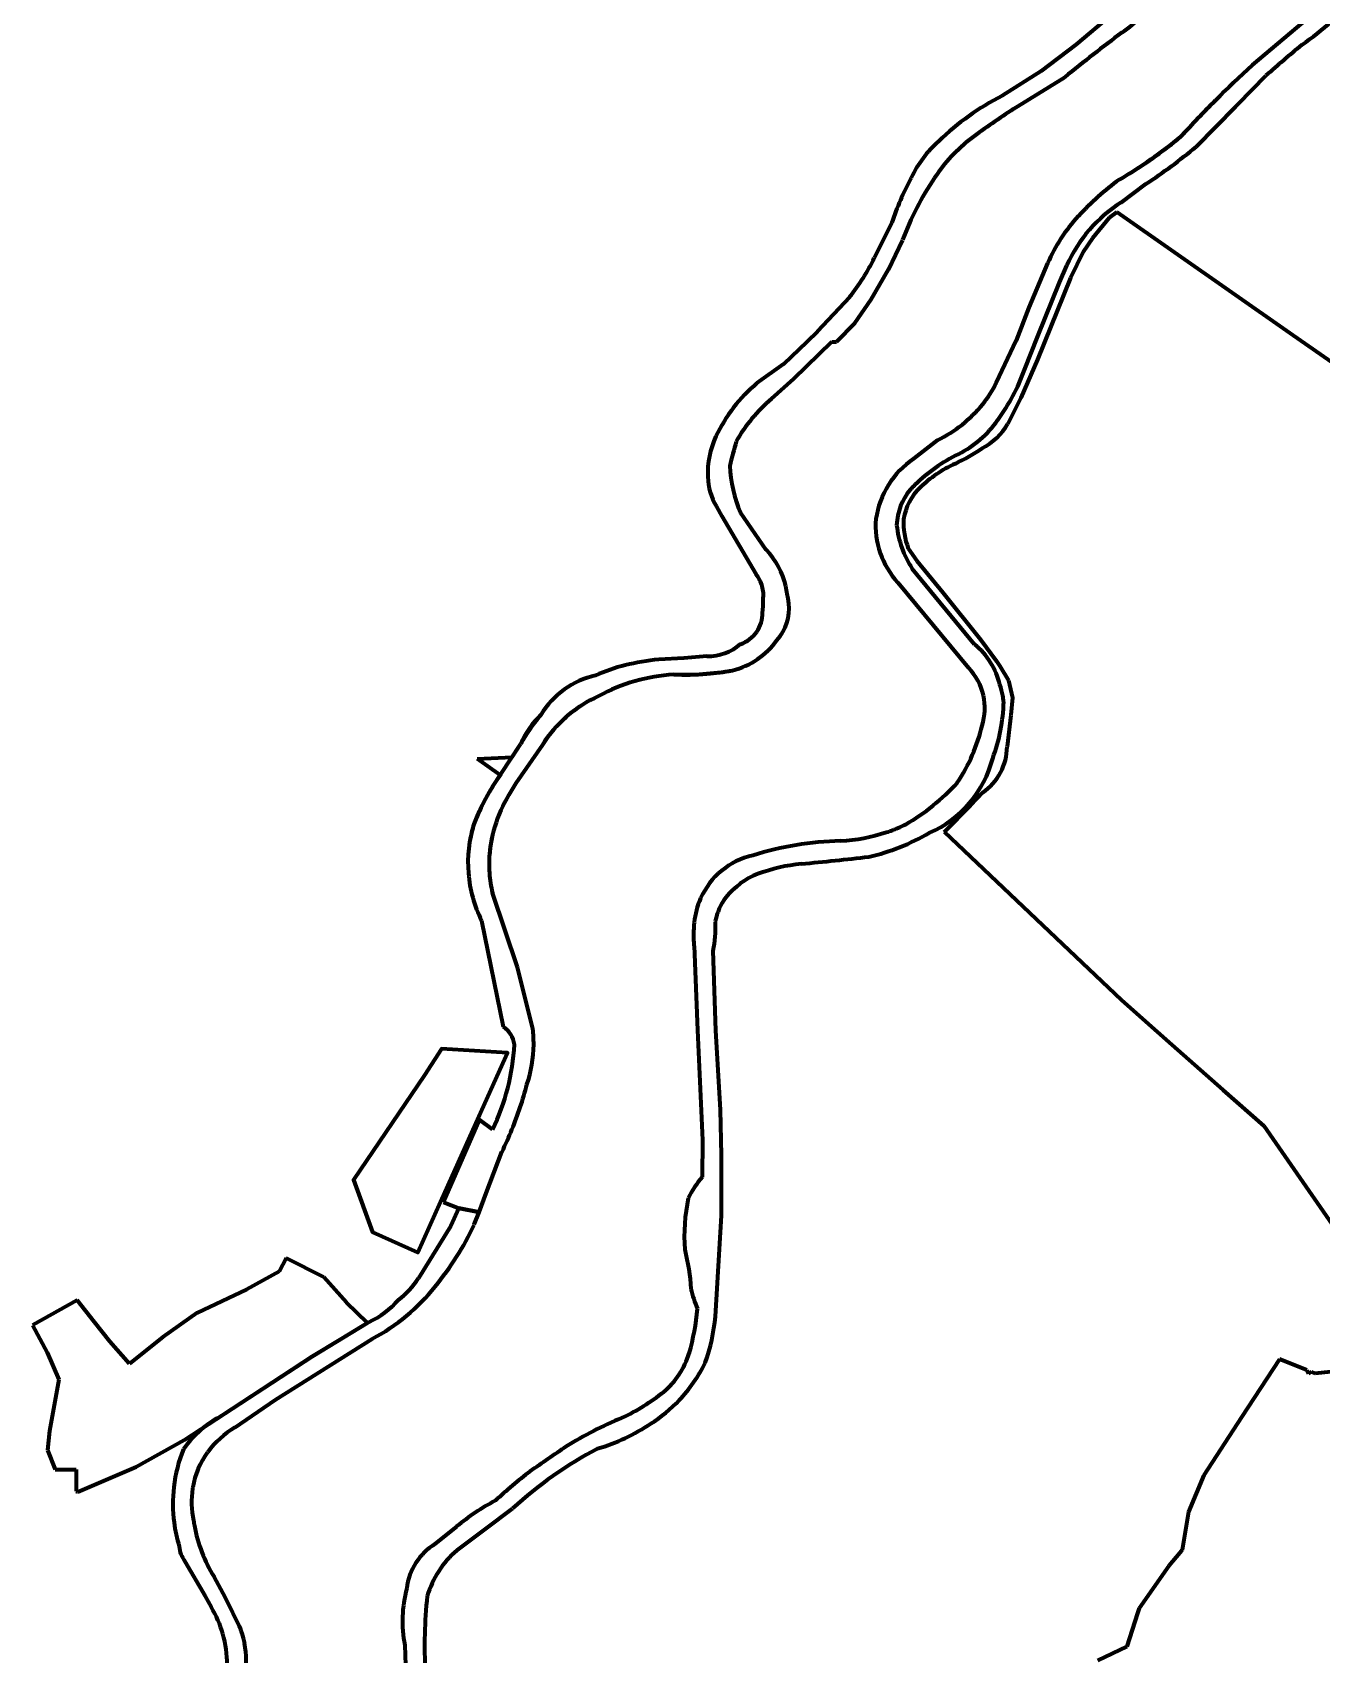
# Model space of a CAD drawing. Header units: inches. Extents: x 4096 to 6070, y 2882 to 5388.
# Drawn here: x 4318.8 to 4574.7, y 3737.5 to 4059.3 of the extents above; entities that cross this region are included whole.
import ezdxf

# ---------------------------------------------------------------- set-up
doc = ezdxf.new("R2010")
doc.units = ezdxf.units.IN
doc.header["$MEASUREMENT"] = 0
doc.linetypes.add('A_CONTINUOUS_LINE', pattern=[0])
for name, color, linetype, lineweight in [('commercial', 11, 'A_CONTINUOUS_LINE', 18), ('conservation', 92, 'Continuous', 25), ('Hatch institutional', 131, 'Continuous', 15), ('road 2', 1, 'A_CONTINUOUS_LINE', 30)]:
    doc.layers.add(name, color=color, linetype=linetype, lineweight=lineweight)

# ---------------------------------------------------------------- blocks, each defined once
blk = doc.blocks.new('commercial')
at = {"layer": 'commercial', "lineweight": 90}
for p, q in [((4369.21, 3816.09), (4367.84, 3813.47)), ((4376.66, 3812.38), (4369.21, 3816.09)), ((4367.84, 3813.47), (4361.36, 3809.9)), ((4381.18, 3807.32), (4376.66, 3812.38)), ((4361.36, 3809.9), (4351.51, 3805.26)), ((4327.74, 3807.8), (4318.85, 3802.8)), ((4331.15, 3803.42), (4327.74, 3807.8)), ((4351.51, 3805.26), (4344.71, 3800.44)), ((4385.33, 3803.27), (4381.18, 3807.32)), ((4318.85, 3802.8), (4321.74, 3797.39)), ((4334.21, 3799.57), (4331.15, 3803.42)), ((4374.39, 3796.61), (4385.33, 3803.27)), ((4338.14, 3795.13), (4334.21, 3799.57)), ((4344.71, 3800.44), (4338.14, 3795.13)), ((4321.74, 3797.39), (4324.11, 3792.04)), ((4349.02, 3780.07), (4374.39, 3796.61)), ((4374.39, 3796.61), (4374.39, 3796.61)), ((4324.11, 3792.04), (4322.26, 3781.87)), ((4322.26, 3781.87), (4321.81, 3777.99)), ((4339.43, 3774.71), (4349.02, 3780.07)), ((4321.81, 3777.99), (4323.33, 3774.21)), ((4323.33, 3774.21), (4327.53, 3774.21)), ((4327.53, 3774.21), (4327.53, 3769.88)), ((4327.84, 3769.77), (4339.43, 3774.71)), ((4327.53, 3769.88), (4327.84, 3769.77))]:
    blk.add_line(p, q, dxfattribs=at)
blk = doc.blocks.new('conservation')
at = {"layer": 'conservation', "lineweight": 90}
for p, q in [((4534.06, 4023.66), (4532.5, 4022.59)), ((4568.37, 3999.69), (4534.06, 4023.66)), ((4532.5, 4022.59), (4529.25, 4018.54)), ((4529.25, 4018.54), (4527.38, 4015.82)), ((4527.38, 4015.82), (4524.84, 4010.66)), ((4524.84, 4010.66), (4518.32, 3994.45)), ((4568.37, 3999.69), (4568.37, 3999.69)), ((4598.49, 3978.63), (4568.37, 3999.69)), ((4568.37, 3999.69), (4568.37, 3999.69)), ((4518.32, 3994.45), (4514.98, 3986.86)), ((4514.98, 3986.86), (4512.41, 3981.71)), ((4512.41, 3981.71), (4512.41, 3981.71)), ((4492.64, 3956.94), (4494.37, 3954.5)), ((4494.37, 3954.5), (4499.51, 3948.18)), ((4499.51, 3948.18), (4507, 3938.86)), ((4507, 3938.86), (4510.19, 3934.56)), ((4510.19, 3934.56), (4510.8, 3933.58)), ((4510.8, 3933.58), (4512.57, 3930.73)), ((4512.57, 3930.73), (4513.31, 3927.29)), ((4513.31, 3927.29), (4512.99, 3923.88)), ((4512.99, 3923.88), (4512.26, 3917.64)), ((4507.45, 3908.52), (4505.01, 3905.93)), ((4505.01, 3905.93), (4499.93, 3900.8)), ((4499.81, 3900.69), (4534.96, 3867.3)), ((4534.96, 3867.3), (4542.06, 3861.03)), ((4542.06, 3861.03), (4544.97, 3858.46)), ((4544.97, 3858.46), (4555.1, 3849.53)), ((4555.1, 3849.53), (4563.21, 3842.37)), ((4563.21, 3842.37), (4590.99, 3802.23))]:
    blk.add_line(p, q, dxfattribs=at)
for centre, radius, start, end in [((4501.55, 3987.95), 12.52, 297.3363, 330.107), ((4482.11, 4014.6), 45.4, 295.9231, 303.6982), ((4512.87, 3950.07), 26.08, 114.7361, 133.4242), ((4503.35, 3960.66), 11.85, 135.169, 169.6581), ((4507.35, 3962.33), 15.66, 178.3109, 200.1278), ((4501.08, 3917.7), 11.18, 304.7554, 359.6835), ((4485.41, 3917.21), 21.92, 311.0796, 311.518)]:
    blk.add_arc(centre, radius, start, end, dxfattribs=at)
blk = doc.blocks.new('road')
at = {"layer": 'road 2', "lineweight": 90}
for p, q in [((4572.2, 4062.4), (4560.88, 4052.83)), ((4528.84, 4059.35), (4525.92, 4056.92)), ((4531.36, 4061.44), (4528.84, 4059.35)), ((4525.92, 4056.92), (4519.03, 4051.65)), ((4570.75, 4056.87), (4570.75, 4056.87)), ((4519.03, 4051.65), (4511.27, 4046.77)), ((4513.53, 4044.16), (4523.72, 4050.5)), ((4523.72, 4050.5), (4523.72, 4050.5)), ((4549.77, 4036.67), (4563.64, 4050.78)), ((4549.77, 4036.67), (4557.57, 4044.6)), ((4546.76, 4038.68), (4546.76, 4038.68)), ((4497.88, 4030.5), (4497.88, 4030.5)), ((4534.94, 4025.61), (4539.83, 4029.29)), ((4539.49, 4029.04), (4539.83, 4029.29)), ((4489.41, 4021.6), (4485.92, 4014.59)), ((4488.72, 4012.34), (4491.5, 4018.16)), ((4491.5, 4018.16), (4491.5, 4018.16)), ((4485.29, 4006.33), (4488.72, 4012.34)), ((4520.31, 4013.54), (4516.57, 4004.78)), ((4522.69, 4009.7), (4524.13, 4013.12)), ((4524.13, 4013.12), (4524.13, 4013.12)), ((4518.38, 3999.07), (4522.69, 4009.7)), ((4522.69, 4009.7), (4522.69, 4009.7)), ((4481.03, 4006.85), (4474.63, 3999.99)), ((4482.04, 4001.66), (4485.29, 4006.33)), ((4516.57, 4004.78), (4514.07, 3998.2)), ((4478.42, 3997.96), (4482.04, 4001.66)), ((4472.53, 3997.96), (4467.9, 3993.49)), ((4469.96, 3990.59), (4477.49, 3997.96)), ((4474.63, 3999.99), (4472.53, 3997.96)), ((4477.49, 3997.96), (4478.42, 3997.96)), ((4514.07, 3998.2), (4510.13, 3989.85)), ((4515.73, 3992.39), (4518.38, 3999.07)), ((4467.9, 3993.49), (4462.62, 3989.73)), ((4465.51, 3986.62), (4469.96, 3990.59)), ((4469.96, 3990.59), (4469.96, 3990.59)), ((4454.61, 3965.28), (4455.63, 3963.34)), ((4455.63, 3963.34), (4462.44, 3951.77)), ((4464.46, 3956.66), (4459.34, 3964.06)), ((4490.36, 3961.58), (4490.36, 3961.58)), ((4505.83, 3937.92), (4493.45, 3952.92)), ((4493.45, 3952.92), (4493.45, 3952.92)), ((4490.59, 3950.19), (4504.58, 3933.28)), ((4463.85, 3946.82), (4463.85, 3946.82)), ((4466.59, 3938.77), (4466.59, 3938.77)), ((4436.48, 3933.77), (4436.48, 3933.77)), ((4436.48, 3933.77), (4436.48, 3933.77)), ((4448.15, 3935.15), (4443.13, 3934.92)), ((4443.13, 3934.92), (4443.13, 3934.92)), ((4452.69, 3935.57), (4448.15, 3935.15)), ((4452.69, 3935.57), (4452.69, 3935.57)), ((4457.8, 3932.75), (4457.8, 3932.75)), ((4457.8, 3932.75), (4457.8, 3932.75)), ((4457.8, 3932.75), (4457.8, 3932.75)), ((4457.8, 3932.75), (4457.8, 3932.75)), ((4457.8, 3932.75), (4457.8, 3932.75)), ((4411.81, 3912.17), (4415.74, 3918.17)), ((4414.04, 3915.57), (4415.74, 3918.17)), ((4420.06, 3918), (4414.79, 3910.37)), ((4420.06, 3918), (4414.79, 3910.37)), ((4420.06, 3918), (4420.06, 3918)), ((4420.06, 3918), (4420.06, 3918)), ((4407.09, 3915.23), (4414.04, 3915.57)), ((4411.67, 3911.97), (4407.09, 3915.23)), ((4509.41, 3915.31), (4509.41, 3915.31)), ((4414.79, 3910.37), (4413.41, 3908.07)), ((4414.79, 3910.37), (4413.41, 3908.07)), ((4406.45, 3902.24), (4406.45, 3902.24)), ((4406.45, 3902.24), (4406.45, 3902.24)), ((4409.47, 3894.96), (4409.47, 3894.96)), ((4409.47, 3894.96), (4409.47, 3894.96)), ((4461.79, 3896.04), (4461.79, 3896.04)), ((4462.78, 3892.38), (4462.78, 3892.38)), ((4410.12, 3888.62), (4410.12, 3888.62)), ((4415.11, 3873.89), (4410.12, 3888.62)), ((4410.12, 3888.62), (4410.12, 3888.62)), ((4407.99, 3883.08), (4412.29, 3862.01)), ((4450.19, 3882.75), (4450.19, 3882.75)), ((4450.19, 3882.75), (4450.19, 3882.75)), ((4450.19, 3882.75), (4450.19, 3882.75)), ((4450.14, 3878.09), (4450.86, 3861.34)), ((4454.44, 3861.31), (4453.95, 3877.14)), ((4418.16, 3861.61), (4415.11, 3873.89)), ((4450.86, 3861.34), (4451.85, 3839.52)), ((4455.41, 3845.57), (4454.44, 3861.31)), ((4454.44, 3861.31), (4454.44, 3861.31)), ((4416.97, 3850.57), (4416.97, 3850.57)), ((4407.57, 3843.58), (4400.4, 3827.23)), ((4410.16, 3841.65), (4407.57, 3843.58)), ((4455.59, 3836.53), (4455.41, 3845.57)), ((4408.88, 3829.05), (4412.03, 3837.23)), ((4412.03, 3837.23), (4412.03, 3837.23)), ((4451.85, 3839.52), (4451.78, 3832.21)), ((4455.58, 3832.21), (4455.59, 3836.53)), ((4455.57, 3824.59), (4455.58, 3832.21)), ((4400.4, 3827.23), (4403.44, 3826.07)), ((4407.47, 3825.28), (4408.88, 3829.05)), ((4403.44, 3826.07), (4401.91, 3822.52)), ((4403.44, 3826.07), (4407.47, 3825.28)), ((4407.47, 3825.28), (4403.44, 3826.07)), ((4406.53, 3822.77), (4407.47, 3825.28)), ((4454.41, 3804.55), (4455.57, 3824.59)), ((4401.91, 3822.52), (4395.49, 3812.17)), ((4406.53, 3822.77), (4406.53, 3822.77)), ((4385.63, 3803.45), (4380.15, 3800.12)), ((4366.99, 3788), (4386.29, 3800.12)), ((4380.15, 3800.12), (4374.39, 3796.61)), ((4374.39, 3796.61), (4356.53, 3784.9)), ((4449.19, 3797.24), (4449.19, 3797.24)), ((4359.04, 3782.51), (4366.99, 3788)), ((4356.53, 3784.9), (4356.53, 3784.9)), ((4348.81, 3778.24), (4348.81, 3778.24)), ((4353.6, 3777.64), (4353.6, 3777.64)), ((4350.62, 3770.43), (4350.62, 3770.43)), ((4408.77, 3762.44), (4414.13, 3766.47)), ((4351, 3763.01), (4351, 3763.01)), ((4403.03, 3762.84), (4398.79, 3759.44)), ((4404.8, 3759.41), (4408.77, 3762.44)), ((4403.04, 3758.1), (4403.04, 3758.1)), ((4403.2, 3758.24), (4404.8, 3759.41)), ((4349.11, 3755.95), (4353.1, 3749.02)), ((4356.68, 3749.59), (4354.89, 3752.88)), ((4353.1, 3749.02), (4354.3, 3746.92)), ((4357.64, 3747.82), (4356.68, 3749.59)), ((4359.69, 3743.56), (4357.64, 3747.82)), ((4360.98, 3739.69), (4360.98, 3739.69)), ((4392.74, 3739.34), (4392.85, 3735.36))]:
    blk.add_line(p, q, dxfattribs=at)
for centre, radius, start, end in [((4527.55, 4072.02), 14.72, 300.6114, 340.1181), ((4538.83, 4102.84), 55.97, 304.7745, 320.4795), ((4790.83, 3720.36), 424.66, 127.0366, 128.976), ((4753.19, 3836.63), 285.99, 129.6369, 131.5123), ((4711.09, 3888.93), 222.32, 132.5047, 137.6576), ((4534.69, 4000.71), 51.66, 116.9474, 134.1512), ((4601.9, 3908.23), 162.13, 123.0284, 126.6361), ((4680.64, 3918.26), 180.06, 134.8791, 138.0292), ((4513.32, 4021.11), 22.17, 131.2536, 154.9708), ((4524.48, 4013.1), 31.78, 127.4605, 146.8114), ((4483.32, 4116.76), 100.61, 300.6121, 309.0918), ((4493.58, 4102.03), 82.71, 301.3142, 310.0112), ((4482.78, 4116.46), 104.18, 303.2041, 310.0172), ((4482.78, 4116.46), 104.18, 303.2041, 310.0172), ((4538.99, 4005.51), 52.13, 151.5136, 162.02), ((4546.37, 3997.6), 58.59, 145.8443, 159.4553), ((4513.32, 4021.11), 22.17, 154.9708, 155.31), ((4567.86, 3984.77), 56.31, 126.2544, 137.3956), ((4549.97, 4001.68), 28.27, 122.1195, 156.1085), ((4551.22, 4000.03), 33.74, 137.3527, 156.3984), ((4449.18, 4032.39), 40.82, 321.2755, 334.1514), ((4478, 4006.14), 40.16, 323.8328, 339.9731), ((4483.08, 3965.52), 31.7, 130.2052, 154.4215), ((4492.06, 3998.36), 19.98, 320.2792, 334.7832), ((4486.08, 3962.38), 31.79, 130.3253, 150.1672), ((4487.3, 4001.66), 25.75, 295.6503, 321.4063), ((4493.29, 3994.3), 20.83, 296.6484, 325.3118), ((4469.87, 3971.92), 17.02, 154.666, 182.5628), ((4545.19, 3953.13), 90.23, 163.8733, 167.0545), ((4568.73, 3883.28), 118.3, 126.4472, 129.3697), ((4517.27, 3945.84), 33.24, 116.1214, 134.4808), ((4484.88, 3974.7), 27.66, 182.8105, 202.6308), ((4503.73, 3960.16), 17.7, 124.5744, 147.9645), ((4464.93, 3971.52), 12.06, 181.702, 211.1502), ((4503.73, 3960.16), 17.7, 147.9645, 171.3546), ((4517.27, 3945.84), 33.24, 134.4808, 136.7644), ((4502.21, 3961.06), 11.87, 140.4959, 177.4543), ((4502.87, 3961.49), 16.7, 175.4222, 222.6143), ((4510.13, 3963.76), 19.9, 186.2833, 213.0204), ((4453.59, 3946.16), 15.11, 12.5357, 43.9982), ((4457.55, 3947.71), 6.36, 15.8504, 39.7107), ((4457.55, 3947.71), 6.36, 351.99, 15.8504), ((4450.33, 3946.23), 13.53, 351.4187, 2.4933), ((4459.44, 3945.14), 9.58, 330.2315, 17.1311), ((4453.59, 3946.16), 15.11, 6.8484, 12.5357), ((4457.36, 3944.01), 6.35, 325.1991, 1.8162), ((4457.36, 3944.01), 6.35, 288.5821, 325.1991), ((4459.44, 3945.14), 9.58, 318.2888, 330.2315), ((4452.93, 3945.37), 9.8, 268.5941, 311.1865), ((4454.03, 3947.68), 15.4, 284.1638, 324.6477), ((4496.45, 3926.45), 14.82, 13.5909, 50.6871), ((4444.26, 3901.97), 32.74, 103.7346, 114.6423), ((4444.26, 3901.97), 32.74, 103.7346, 114.6423), ((4444.26, 3901.97), 32.74, 103.7346, 114.6423), ((4447.76, 3888.22), 46.93, 95.6613, 103.9057), ((4434.17, 3915.34), 16.77, 102.2592, 149.1805), ((4434.17, 3915.34), 16.77, 102.2592, 149.1805), ((4434.17, 3915.34), 16.77, 102.2592, 149.1805), ((4448.19, 3896.58), 35.41, 93.3733, 118.6512), ((4448.19, 3896.58), 35.41, 93.3733, 118.6512), ((4448.19, 3896.58), 35.41, 93.3733, 118.6512), ((4447.77, 3992.64), 60.73, 268.4319, 279.5049), ((4447.77, 3992.64), 60.73, 268.4319, 279.5049), ((4448.39, 3983.65), 51.76, 267.4692, 274.7593), ((4448.39, 3983.65), 51.76, 274.7593, 280.4675), ((4496.55, 3925.33), 11.3, 12.4002, 44.6998), ((4441.96, 3903.98), 26.01, 114.4126, 147.3785), ((4441.96, 3903.98), 26.01, 114.4126, 130.8956), ((4441.96, 3903.98), 26.01, 114.4126, 130.8956), ((4496.55, 3925.33), 11.3, 342.0509, 12.4002), ((4497.14, 3925.12), 14.52, 10.4568, 19.3511), ((4497.14, 3925.12), 14.52, 5.7806, 10.4568), ((4431.67, 3911.34), 17.33, 133.3974, 156.7668), ((4431.67, 3911.34), 17.33, 133.3974, 135.0614), ((4445.6, 3901.61), 34.14, 139.1797, 139.8262), ((4477.54, 3927.32), 34.06, 339.3419, 358.7598), ((4445.6, 3901.61), 34.14, 139.8262, 150.9845), ((4441.96, 3903.98), 26.01, 131.3843, 147.3785), ((4474.37, 3929.32), 33.77, 326.0453, 347.2128), ((4488.08, 3920.72), 22.01, 293.4113, 345.7503), ((4447.41, 3886.56), 43.86, 144.2679, 159.0563), ((4447.41, 3886.56), 43.86, 144.5899, 159.0563), ((4436.76, 3893.91), 27.31, 148.7538, 177.8033), ((4436.76, 3893.91), 27.31, 148.7538, 177.8033), ((4470.93, 3939.08), 42.53, 299.8695, 317.6971), ((4430.89, 3894.56), 25.61, 162.5644, 184.5964), ((4430.89, 3894.56), 25.61, 162.5644, 170.1023), ((4481, 3923.57), 24.08, 287.7925, 293.5747), ((4481, 3923.57), 24.08, 293.5747, 297.4773), ((4436.76, 3893.91), 27.31, 166.1624, 177.8033), ((4480.96, 3834.22), 64.72, 91.5418, 107.2269), ((4477.19, 3934.72), 35.86, 273.2335, 288.1347), ((4475.86, 3935.94), 41.15, 282.582, 300.6193), ((4434.27, 3894.3), 24.8, 178.4908, 184.1441), ((4465.08, 3881.49), 14.91, 102.7595, 156.0778), ((4414.63, 4495.42), 603.74, 275.40075, 276.67693), ((4430.89, 3894.56), 25.61, 184.5964, 206.6284), ((4434.27, 3894.3), 24.8, 184.1441, 193.2393), ((4468.79, 3877.62), 15.94, 112.1722, 140.727), ((4474.89, 3859.35), 35.18, 95.6081, 110.1508), ((4465.32, 3881.32), 15.2, 155.833, 174.5807), ((4465.89, 3880.69), 11.76, 143.38, 168.5938), ((4469.56, 3880.2), 19.54, 172.4855, 186.1894), ((4432.76, 3881.59), 21.65, 348.137, 3.0671), ((4432.76, 3881.59), 21.65, 3.0671, 3.7675), ((4409.69, 3857.92), 4.84, 6.9906, 57.6137), ((4392.78, 3858.77), 25.54, 359.4296, 6.3911), ((4370.22, 3860.91), 44.35, 334.2502, 356.8995), ((4392.78, 3858.77), 25.54, 341.2854, 359.4296), ((4348.38, 3868.37), 70.87, 337.8436, 345.4523), ((4348.38, 3868.37), 70.87, 333.929, 337.8436), ((4465.86, 3819.8), 18.77, 138.6004, 153.9566), ((4485.6, 3820.39), 37.4, 168.1918, 183.9452), ((4352.59, 3848.3), 59.68, 320.7019, 334.6671), ((4380.62, 3821.9), 17.77, 307.6947, 326.7925), ((4367.54, 3835.36), 39.92, 298.0184, 321.4938), ((4485.14, 3819.54), 36.89, 194.9073, 201.449), ((4378.49, 3819.08), 17.18, 294.534, 319.1557), ((4404.25, 3810.07), 46.74, 344.0631, 355.0688), ((4414.26, 3808.62), 40.35, 340.7653, 354.2124), ((4433.69, 3801.98), 16.2, 310.2598, 342.9828), ((4425.41, 3808.61), 30.04, 316.5503, 333.7584), ((4417.37, 3823.39), 43.11, 295.3617, 308.4252), ((4425.41, 3808.61), 30.04, 302.5478, 316.5503), ((4366.11, 3766), 21.19, 116.9005, 144.7162), ((4367.72, 3767.48), 17.35, 120.0031, 144.1908), ((4467.44, 3709.16), 81.65, 112.7757, 121.5131), ((4419.01, 3817.57), 41.04, 287.0021, 303.3466), ((4375.63, 3767.41), 28.92, 158.005, 173.4632), ((4367.16, 3767.8), 16.76, 144.039, 170.0215), ((4469.63, 3705.35), 82.56, 117.8827, 132.2361), ((4471.46, 3703.25), 88.77, 127.3612, 133.1378), ((4375.63, 3767.41), 28.92, 173.4632, 187.483), ((4368.55, 3767.81), 18.12, 171.6902, 192.0279), ((4367.16, 3767.8), 16.76, 170.0215, 170.9602), ((4432.96, 3726.6), 47.01, 118.1924, 129.5594), ((4375.63, 3767.41), 28.92, 187.483, 197.0485), ((4380.01, 3768.34), 29.5, 188.3875, 190.42), ((4380.01, 3768.34), 29.5, 190.42, 211.6164), ((4353.52, 3759.33), 5.56, 184.0694, 217.4494), ((4405.17, 3749.13), 12.13, 121.7655, 173.027), ((4416.03, 3743.25), 19.73, 131.1758, 162.8746), ((4416.03, 3743.25), 19.73, 130.5654, 131.1758), ((4417.4, 3744.11), 25.12, 165.0264, 190.9396), ((4335.72, 3735.6), 21.76, 15.8696, 31.3461), ((4493.31, 3739.15), 96.64, 174.1148, 183.0659), ((4343.8, 3736.1), 17.56, 11.7929, 25.1374), ((4335.8, 3735.61), 21.68, 359.482, 15.9073), ((4342.02, 3735.87), 19.27, 351.3468, 11.4369)]:
    blk.add_arc(centre, radius, start, end, dxfattribs=at)
for points in [[(4448.3, 3817.82), (4448.86, 3815.22), (4449.42, 3812.63), (4449.5, 3810.06)], [(4424.77, 3778.76), (4422.37, 3777.11), (4419.98, 3775.46), (4417.58, 3773.81)]]:
    blk.add_open_spline(points, degree=3, dxfattribs=at)

msp = doc.modelspace()

# ---------------------------------------------------------------- linework, layer by layer
at = {"layer": 'Hatch institutional', "lineweight": 90}
for p, q in [((4407.29, 3843.87), (4406.25, 3841.57)), ((4408.03, 3845.53), (4408.03, 3845.53)), ((4406.25, 3841.57), (4406.25, 3841.57)), ((4399.85, 3827.33), (4399.85, 3827.33)), ((4566.31, 3796.07), (4558.81, 3784.57)), ((4571.77, 3793.89), (4566.31, 3796.07)), ((4593.35, 3795.42), (4573.44, 3793.23)), ((4572.11, 3793.16), (4571.77, 3793.89)), ((4572.65, 3793.54), (4572.11, 3793.16)), ((4573.44, 3793.23), (4572.65, 3793.54)), ((4558.81, 3784.57), (4551.3, 3773.06)), ((4551.3, 3773.06), (4548.25, 3765.76)), ((4548.25, 3765.76), (4547, 3758.22)), ((4546.53, 3757.66), (4544.36, 3755.09)), ((4547, 3758.22), (4546.53, 3757.66)), ((4546.53, 3757.66), (4546.53, 3757.66)), ((4544.36, 3755.09), (4538.47, 3746.7)), ((4538.13, 3745.65), (4536.02, 3739.03)), ((4538.47, 3746.7), (4538.13, 3745.65)), ((4536.02, 3739.03), (4530.21, 3736.29))]:
    msp.add_line(p, q, dxfattribs=at)
for points in [[(4408.03, 3845.53), (4408.03, 3845.53), (4413.14, 3856.87), (4400.02, 3857.63), (4396.66, 3852.44), (4382.56, 3831.64), (4386.33, 3821.3), (4395.3, 3817.22), (4399.85, 3827.33), (4399.85, 3827.33)], [(4407.29, 3843.87), (4408.03, 3845.53)], [(4399.85, 3827.33), (4399.85, 3827.33), (4406.25, 3841.57)]]:
    msp.add_lwpolyline(points, dxfattribs=at)
msp.add_lwpolyline([(4382.56, 3831.64), (4386.33, 3821.3), (4395.3, 3817.22), (4399.85, 3827.33), (4408.03, 3845.53), (4413.14, 3856.87), (4400.02, 3857.63), (4396.66, 3852.44)], close=True, dxfattribs=at)

# ---------------------------------------------------------------- block references
at = {"layer": 'commercial', "color": 0, "lineweight": 90}
msp.add_blockref('commercial', (0, 0), dxfattribs=at)
at = {"layer": 'conservation', "color": 0, "lineweight": 90}
msp.add_blockref('conservation', (0, 0), dxfattribs=at)
at = {"layer": 'road 2', "color": 0, "lineweight": 90}
msp.add_blockref('road', (0, 0), dxfattribs=at)

doc.saveas('drawing.dxf')
